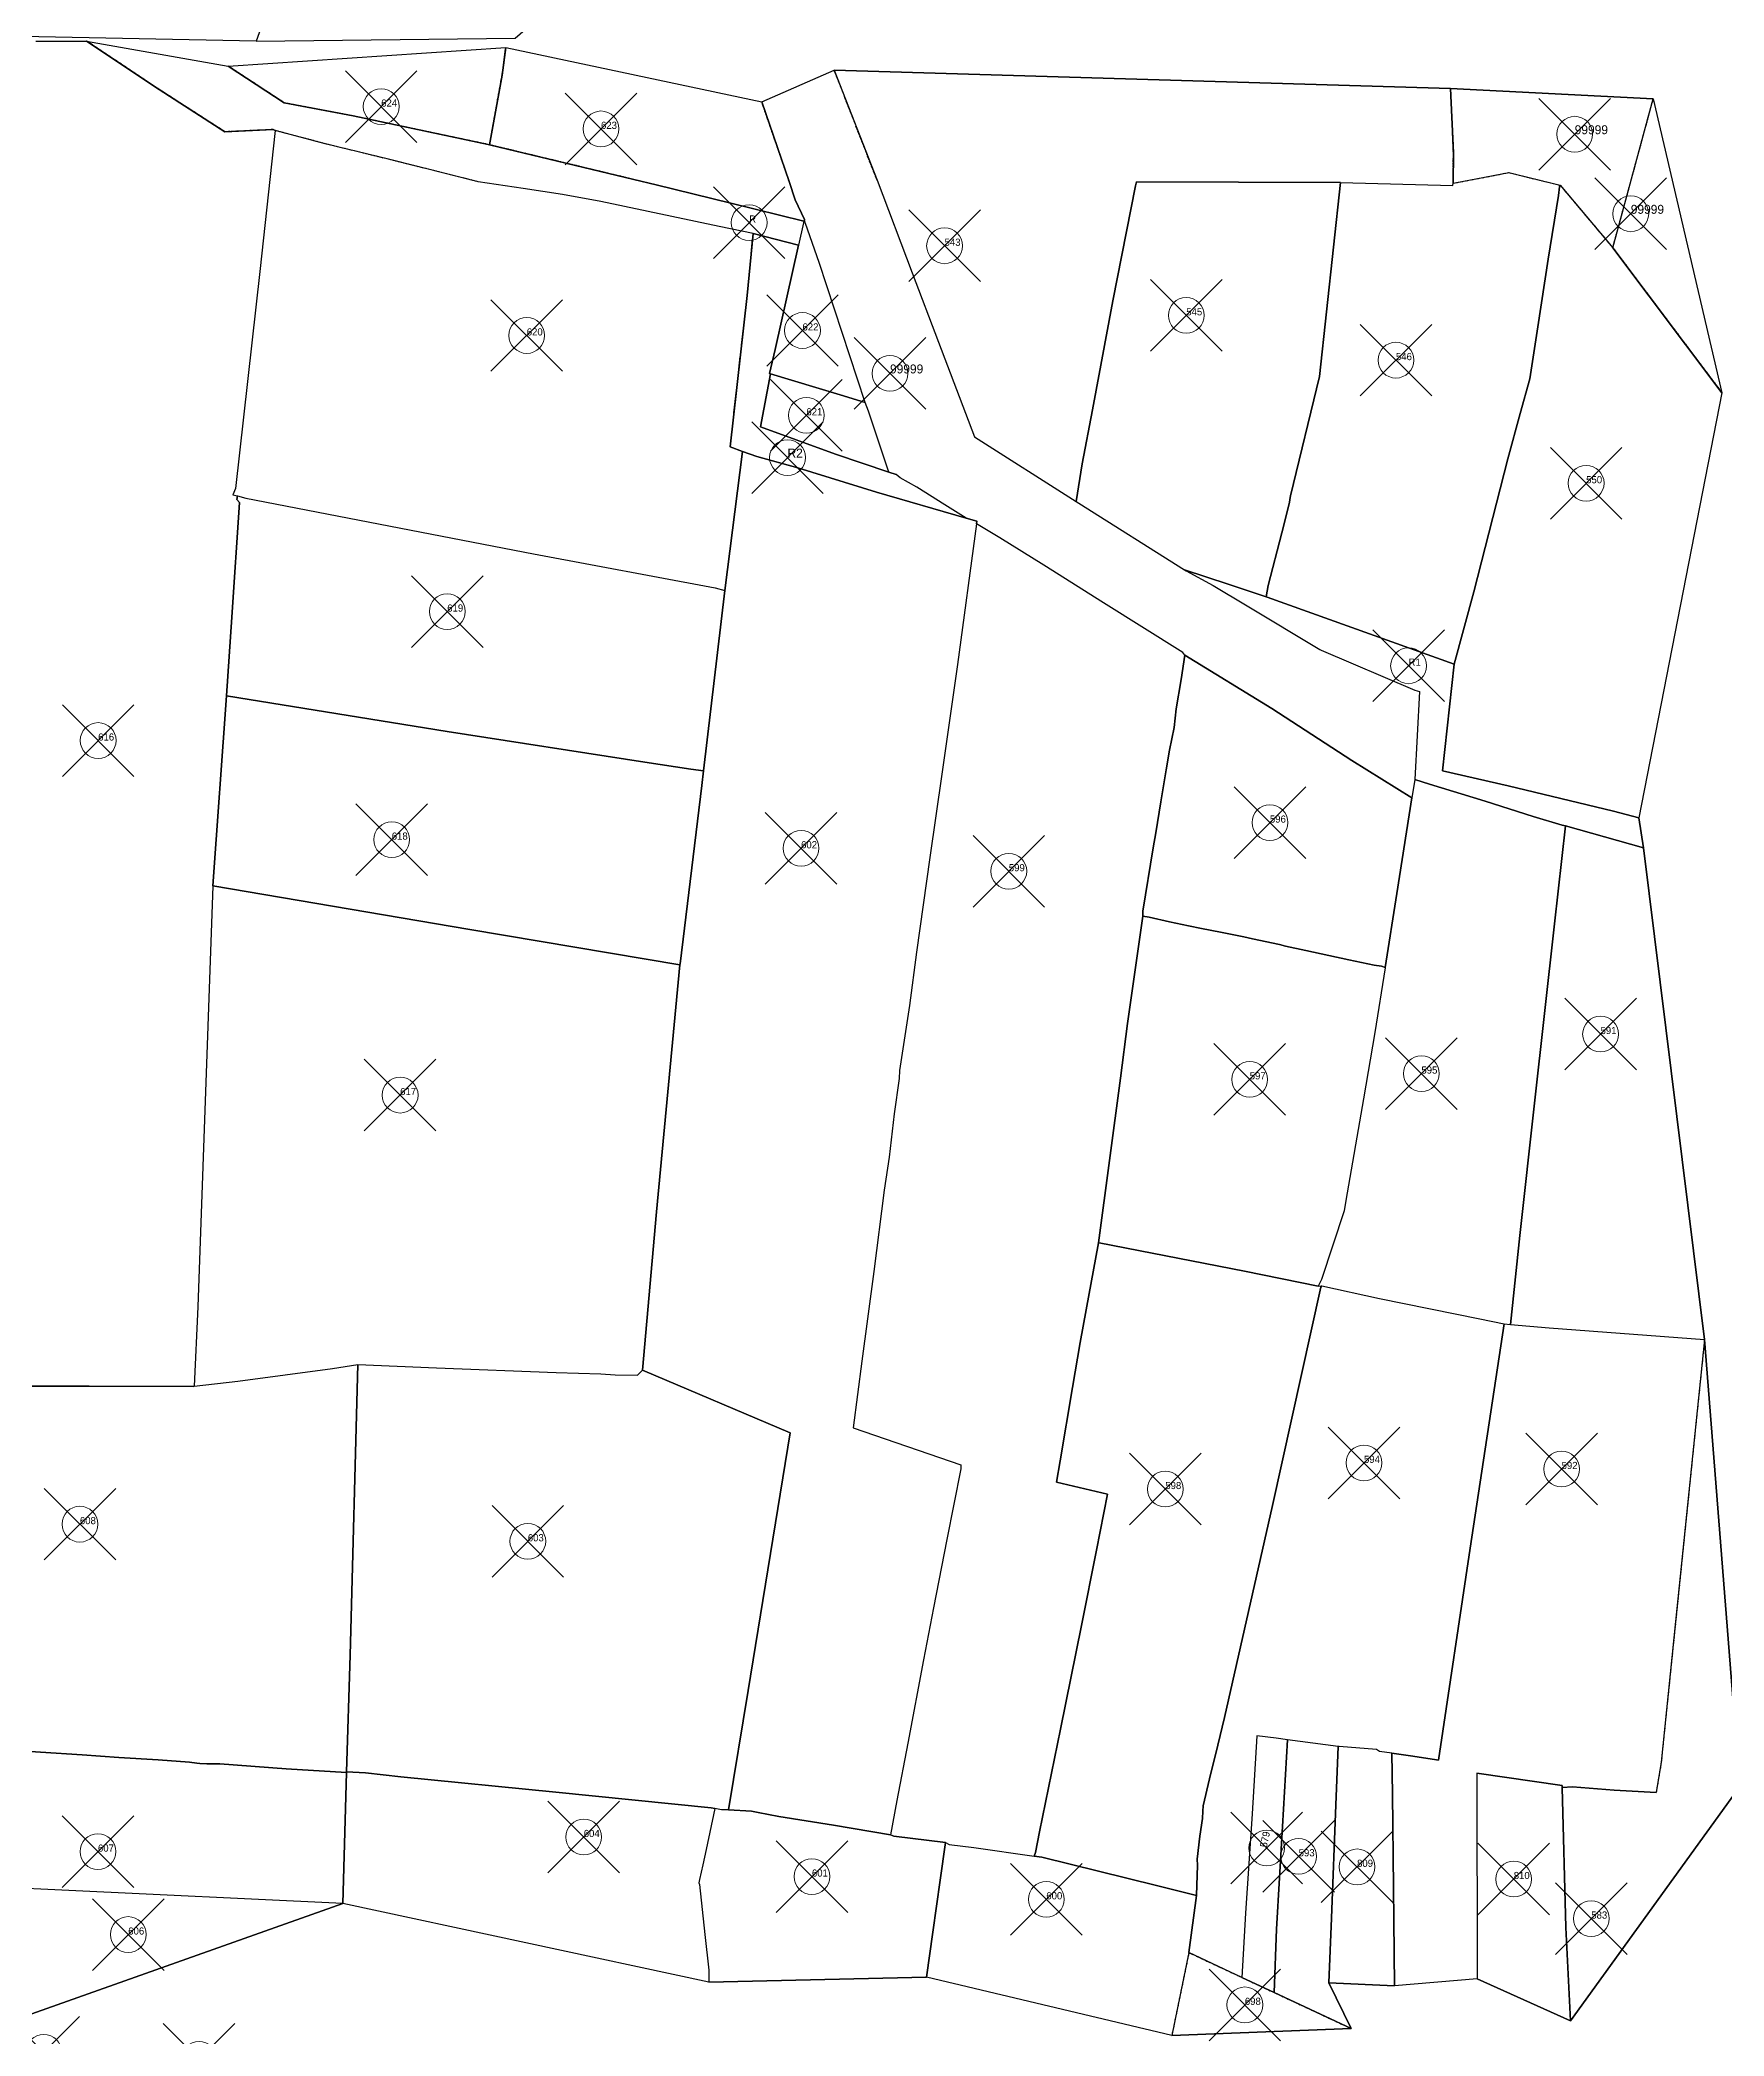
# Model space of a CAD drawing. Header units: millimetres. Extents: x -5 to 3014, y -2191 to 0.
# Drawn here: x 289 to 759, y -1116 to -558 of the extents above; entities that cross this region are included whole.
import ezdxf

# ---------------------------------------------------------------- set-up
doc = ezdxf.new("R2010")
doc.units = ezdxf.units.MM
doc.header["$PDMODE"] = 35
doc.header["$PDSIZE"] = 10
doc.linetypes.add('DASHED', pattern=[0.75, 0.5, -0.25])
doc.linetypes.add('DASHED2', pattern=[9.525, 6.35, -3.175])
doc.layers.add('Poly_Survey_Bndry', color=250, linetype='Continuous', lineweight=30)
doc.layers.add('Text_Survey_No', color=250, linetype='Continuous', lineweight=0)
doc.styles.get("Standard").update_dxf_attribs({"font": 'SakalBharati.ttf'})

msp = doc.modelspace()

# ---------------------------------------------------------------- linework, layer by layer
at = {"layer": 'Poly_Survey_Bndry'}
for points in [[(349.03, -558.77), (283.66, -557.47), (284.52, -543.5), (285.44, -528.6), (287.57, -494.11), (311.63, -509.4), (328.45, -520.05), (339.11, -526.74), (347.26, -526.88), (353.29, -526.74), (351.15, -541.54), (350.37, -548.11), (350.66, -548.3), (350.66, -551.56), (350.66, -554.17)], [(353.29, -526.74), (351.15, -541.54), (350.37, -548.11), (350.66, -548.3), (350.66, -551.56), (350.66, -554.17), (349.03, -558.77), (421.41, -558), (434.77, -546.24), (413.6, -542.42), (408.24, -541.54), (391.64, -536.92), (375.81, -532.71)], [(502.03, -609.06), (501.9, -609.54), (500.48, -615.79), (487.84, -612.53), (478.31, -610.55), (445.34, -603.56), (434.63, -601.62), (423.59, -599.93), (411.01, -598.06), (385.99, -591.81), (368.67, -587.56), (354.31, -583.76), (353.75, -583.5), (340.27, -584.13), (321.96, -572.35), (301.64, -558.77), (341.16, -565.77), (356.8, -576.01), (376.13, -579.7), (413.86, -587.67), (414.22, -587.75), (454.51, -597.44), (460.77, -598.93), (481.59, -604.04)], [(414.22, -587.75), (413.86, -587.67), (376.13, -579.7), (356.8, -576.01), (341.16, -565.77), (418.76, -560.54), (417.71, -568.29)], [(497.92, -598.01), (499.6, -603.09), (502.16, -608.59), (502.03, -609.06), (481.59, -604.04), (460.77, -598.93), (454.51, -597.44), (414.22, -587.75), (417.71, -568.29), (418.76, -560.54), (490.23, -575.74)], [(497.92, -598.01), (490.23, -575.74), (510.51, -566.91), (522.45, -597.67), (532.28, -623.54), (539.61, -642.87), (549.67, -669.37), (578.08, -687.41), (578.79, -687.87), (608.35, -706.47), (608.82, -706.77), (616.38, -710.9), (625.83, -716.61), (646.1, -728.73), (646.54, -728.92), (672.71, -740.14), (674, -740.51), (672.66, -765.1), (671.86, -770.23), (655.11, -759.8), (632.69, -745.29), (608.41, -730.33), (607.88, -729.62), (585.73, -715.69), (569.04, -705.25), (556.78, -697.61), (550.19, -693.64), (550.35, -692.9), (547.33, -692.03), (541.36, -688.35), (533.52, -683.45), (528.87, -680.8), (527.8, -679.9), (525.75, -679.19), (520.06, -662.17), (519.1, -659.75), (506.28, -620.61), (502.46, -609.73), (502.16, -608.59), (499.6, -603.09)], [(682.68, -572), (510.51, -566.91), (522.45, -597.67), (532.28, -623.54), (539.61, -642.87), (549.67, -669.37), (578.08, -687.41), (579.73, -676.85), (582.65, -661.83), (588.36, -631.39), (594.67, -599.25), (594.96, -598.09), (651.87, -598.25), (683.33, -599.11), (683.34, -598.5), (683.45, -589.98)], [(739.28, -574.92), (682.68, -572), (683.45, -589.98), (683.34, -598.5), (698.91, -595.52), (713.26, -599.05), (727.97, -616.53)], [(727.97, -616.53), (739.28, -574.92), (758.44, -657.04)], [(487.84, -612.53), (478.31, -610.55), (445.34, -603.56), (434.63, -601.62), (423.59, -599.93), (411.01, -598.06), (385.99, -591.81), (368.67, -587.56), (354.31, -583.76), (350.06, -623.16), (343.21, -683.77), (342.51, -685.54), (343.76, -685.88), (346.17, -686.53), (426.45, -702), (477.24, -711.54), (479.95, -712.29), (484.83, -673.48), (481.41, -672.11), (486.17, -629.87)], [(651.87, -598.25), (683.33, -599.11), (683.34, -598.5), (698.91, -595.52), (713.26, -599.05), (713.05, -599.54), (712.77, -601.93), (709.88, -619.67), (707.03, -638.66), (704.76, -653.12), (702.1, -662.79), (698.69, -675.5), (689.11, -712.64), (683.68, -732.85), (631.38, -714.16), (631.11, -714.07), (631.74, -710.92), (635.49, -696.15), (637.64, -687.68), (637.74, -686.84), (637.92, -685.86), (646, -652.51)], [(651.87, -598.25), (594.96, -598.09), (594.67, -599.25), (588.36, -631.39), (582.65, -661.83), (579.73, -676.85), (578.08, -687.41), (578.79, -687.87), (608.35, -706.47), (620.49, -710.54), (631.11, -714.07), (631.74, -710.92), (635.49, -696.15), (637.64, -687.68), (637.74, -686.84), (637.92, -685.86), (646, -652.51)], [(683.68, -732.85), (689.11, -712.64), (698.69, -675.5), (702.1, -662.79), (704.76, -653.12), (707.03, -638.66), (709.88, -619.67), (712.77, -601.93), (713.05, -599.54), (713.26, -599.05), (727.97, -616.53), (758.44, -657.04), (735.28, -775.83), (728.13, -773.94), (698.7, -766.86), (680.36, -762.7)], [(527.8, -679.9), (525.75, -679.19), (510.86, -674.19), (489.89, -666.53), (492.66, -651.71), (492.44, -651.64), (494.01, -644.93), (500.48, -615.79), (487.84, -612.53), (486.17, -629.87), (481.41, -672.11), (484.83, -673.48), (488.87, -674.82), (500.36, -678.03), (522.3, -684.82), (547.33, -692.03), (541.36, -688.35), (533.52, -683.45), (528.87, -680.8)], [(519.1, -659.75), (506.28, -620.61), (502.46, -609.73), (502.16, -608.59), (502.03, -609.06), (501.9, -609.54), (500.48, -615.79), (494.01, -644.93), (492.44, -651.64), (492.66, -651.71), (512.17, -657.6)], [(492.66, -651.71), (489.89, -666.53), (510.86, -674.19), (525.75, -679.19), (520.06, -662.17), (519.1, -659.75), (512.17, -657.6)], [(550.19, -693.64), (544.89, -732.92), (540.56, -763.63), (537.16, -786.87), (533.46, -813.31), (531.47, -828.2), (528.76, -846.36), (528.61, -848.63), (527.26, -858.5), (525.8, -870.6), (524.48, -879.85), (521.57, -902.59), (518.21, -927.64), (515.75, -946.2), (545.85, -956.59), (545.9, -957.65), (541.91, -977.44), (538.18, -996.54), (535.44, -1011.1), (531.01, -1034.31), (528.01, -1050.38), (526.23, -1059.96), (510.25, -1057.24), (495.01, -1054.81), (489.27, -1053.72), (487.4, -1053.35), (480.96, -1052.96), (486.46, -1019.62), (498.21, -947.63), (456.96, -930.11), (460.81, -885.93), (467.38, -816.89), (467.41, -816.6), (473.51, -766.74), (474, -762.64), (479.95, -712.29), (484.83, -673.48), (488.87, -674.82), (500.36, -678.03), (522.3, -684.82), (547.33, -692.03), (550.35, -692.9)], [(340.77, -741.76), (342.26, -719.74), (344.32, -687.69), (343.61, -686.9), (343.76, -685.88), (346.17, -686.53), (426.45, -702), (477.24, -711.54), (479.95, -712.29), (474, -762.64), (470.45, -762.22), (457.54, -760.21), (402.37, -751.64)], [(583.79, -980.38), (586.85, -964.76), (572.59, -961.37), (573.6, -955.42), (577.06, -934.98), (579.21, -922.42), (580.88, -913.26), (584.29, -894.51), (590.45, -848.53), (592.43, -833.28), (596.74, -803.3), (596.7, -801.91), (599.59, -784.18), (600.31, -779.98), (601.76, -771.29), (603.22, -762.39), (604.16, -756.87), (605.41, -750.6), (606.03, -745.32), (607.38, -737.17), (608.41, -730.33), (607.88, -729.62), (585.73, -715.69), (569.04, -705.25), (556.78, -697.61), (550.19, -693.64), (544.89, -732.92), (540.56, -763.63), (537.16, -786.87), (533.46, -813.31), (531.47, -828.2), (528.76, -846.36), (528.61, -848.63), (527.26, -858.5), (525.8, -870.6), (524.48, -879.85), (521.57, -902.59), (518.21, -927.64), (515.75, -946.2), (545.85, -956.59), (545.9, -957.65), (541.91, -977.44), (538.18, -996.54), (535.44, -1011.1), (531.01, -1034.31), (528.01, -1050.38), (526.23, -1059.96), (527.13, -1060.36), (541.54, -1062.13), (542.6, -1062.62), (549.47, -1063.48), (566.32, -1065.89), (566.67, -1064.93), (567.87, -1059.12), (573.69, -1030.39), (579.55, -1001.48)], [(736.52, -784.16), (735.28, -775.83), (728.13, -773.94), (698.7, -766.86), (680.36, -762.7), (683.68, -732.85), (631.38, -714.16), (631.11, -714.07), (620.49, -710.54), (608.35, -706.47), (608.82, -706.77), (616.38, -710.9), (625.83, -716.61), (646.1, -728.73), (646.54, -728.92), (672.71, -740.14), (674, -740.51), (672.66, -765.1), (676.75, -766.36), (692.34, -771.15), (705.74, -775.4), (713.83, -777.82), (714.78, -778.06)], [(608.41, -730.33), (607.38, -737.17), (606.03, -745.32), (605.41, -750.6), (604.16, -756.87), (603.22, -762.39), (601.76, -771.29), (600.31, -779.98), (599.59, -784.18), (596.7, -801.91), (596.74, -803.3), (598.45, -803.54), (604.14, -804.82), (609.49, -805.97), (613.11, -806.71), (618.43, -807.75), (624.88, -809.08), (627.29, -809.64), (634.91, -811.21), (636.53, -811.63), (642.21, -812.83), (648.64, -814.23), (654.21, -815.43), (661.33, -816.97), (663.34, -817.29), (664.4, -817.63), (667.65, -796.97), (671.86, -770.23), (655.11, -759.8), (632.69, -745.29)], [(336.91, -794.83), (340.77, -741.76), (402.37, -751.64), (457.54, -760.21), (470.45, -762.22), (474, -762.64), (473.51, -766.74), (467.41, -816.6), (467.38, -816.89), (408.68, -807.02)], [(672.66, -765.1), (671.86, -770.23), (667.65, -796.97), (664.4, -817.63), (664.38, -817.75), (661.48, -835.81), (658.29, -854.29), (653.39, -882.74), (652.91, -885.64), (646.6, -904.81), (645.7, -906.64), (646.66, -906.56), (662.78, -910.13), (690.83, -915.75), (697.62, -917.19), (699.42, -917.36), (701.96, -892.53), (706.12, -855.53), (711.66, -805.38), (714.78, -778.06), (713.83, -777.82), (705.74, -775.4), (692.34, -771.15), (676.75, -766.36)], [(753.6, -921.54), (736.52, -784.16), (714.78, -778.06), (711.66, -805.38), (706.12, -855.53), (701.96, -892.53), (699.42, -917.36), (710.22, -918.34)], [(467.38, -816.89), (408.68, -807.02), (336.91, -794.83), (332.69, -912.43), (331.68, -934.63), (343.88, -933.16), (370.34, -929.67), (377.46, -928.54), (399.43, -929.49), (432.86, -930.74), (445.25, -931.16), (449.28, -931.46), (455.5, -931.55), (456.96, -930.11), (460.81, -885.93)], [(596.74, -803.3), (598.45, -803.54), (604.14, -804.82), (609.49, -805.97), (613.11, -806.71), (618.43, -807.75), (624.88, -809.08), (627.29, -809.64), (634.91, -811.21), (636.53, -811.63), (642.21, -812.83), (648.64, -814.23), (654.21, -815.43), (661.33, -816.97), (663.34, -817.29), (664.4, -817.63), (664.38, -817.75), (661.48, -835.81), (658.29, -854.29), (653.39, -882.74), (652.91, -885.64), (646.6, -904.81), (645.7, -906.64), (625.06, -902.49), (584.49, -894.55), (584.29, -894.51), (590.45, -848.53), (592.43, -833.28)], [(645.7, -906.64), (646.66, -906.56), (646.45, -906.93), (632.91, -967.97), (619.48, -1027.14), (617.62, -1034.86), (615.31, -1044.3), (613.53, -1051.83), (613.5, -1053.37), (613.37, -1055.43), (612.65, -1060.3), (611.9, -1066.75), (611.98, -1068.38), (611.66, -1076.89), (600.52, -1074.12), (584.32, -1070.14), (568.46, -1066.19), (566.32, -1065.89), (566.67, -1064.93), (567.87, -1059.12), (573.69, -1030.39), (579.55, -1001.48), (583.79, -980.38), (586.85, -964.76), (572.59, -961.37), (573.6, -955.42), (577.06, -934.98), (579.21, -922.42), (580.88, -913.26), (584.29, -894.51), (584.49, -894.55), (625.06, -902.49)], [(609.56, -1092.86), (611.66, -1076.89), (611.98, -1068.38), (611.9, -1066.75), (612.65, -1060.3), (613.37, -1055.43), (613.5, -1053.37), (613.53, -1051.83), (615.31, -1044.3), (617.62, -1034.86), (619.48, -1027.14), (632.91, -967.97), (646.45, -906.93), (646.66, -906.56), (662.78, -910.13), (690.83, -915.75), (697.62, -917.19), (688.14, -979.82), (679.29, -1039.09), (678.21, -1038.87), (671.5, -1037.85), (666.27, -1037.14), (662.84, -1036.67), (661.98, -1036.14), (651.54, -1035.3), (651.27, -1035.26), (637.13, -1033.38), (633.98, -1032.97), (628.51, -1032.32), (627.28, -1054.06), (625.39, -1081.88), (624.36, -1099.78)], [(753.6, -921.54), (745.53, -1000.34), (741.5, -1039.62), (740.08, -1048.11), (728.34, -1047.47), (716.75, -1046.53), (713.84, -1046.73), (713.82, -1046.15), (689.95, -1042.68), (690.04, -1100.14), (666.99, -1102.1), (666.73, -1074.65), (666.43, -1048.63), (666.27, -1037.14), (671.5, -1037.85), (678.21, -1038.87), (679.29, -1039.09), (688.14, -979.82), (697.62, -917.19), (699.42, -917.36), (710.22, -918.34)], [(716.14, -1111.9), (763.46, -1046.43), (753.6, -921.54), (745.53, -1000.34), (741.5, -1039.62), (740.08, -1048.11), (728.34, -1047.47), (716.75, -1046.53), (713.84, -1046.73), (714.89, -1085.87)], [(456.96, -930.11), (498.21, -947.63), (486.46, -1019.62), (480.96, -1052.96), (478.99, -1052.93), (477.18, -1052.58), (476.13, -1052.38), (432.74, -1048.01), (389.47, -1043.7), (379.58, -1042.64), (374.29, -1042.39), (375.25, -1009.73), (377.46, -928.54), (399.43, -929.49), (432.86, -930.74), (445.25, -931.16), (449.28, -931.46), (455.5, -931.55)], [(255.51, -1034.56), (256.01, -1034.61), (264.68, -1035.25), (277.42, -1036.11), (288.74, -1036.82), (300.43, -1037.61), (310.63, -1038.31), (321.64, -1038.98), (330.39, -1039.64), (332.48, -1039.92), (333.32, -1039.99), (335.21, -1040.09), (338.91, -1040.15), (357.38, -1041.5), (374.29, -1042.5), (373.19, -1079.09), (294.73, -1075.38), (263.17, -1073.9), (262.02, -1073.67), (259.37, -1073.57), (258.11, -1067.18), (253.66, -1044.51), (251.63, -1034.2)], [(633.42, -1104.02), (634.03, -1086.33), (635.71, -1057.65), (637.13, -1033.38), (633.98, -1032.97), (628.51, -1032.32), (627.28, -1054.06), (625.39, -1081.88), (624.36, -1099.78)], [(654.87, -1114.05), (648.65, -1101.28), (649.39, -1083.19), (650.62, -1051.52), (651.27, -1035.26), (637.13, -1033.38), (635.71, -1057.65), (634.03, -1086.33), (633.42, -1104.02)], [(648.65, -1101.28), (666.99, -1102.1), (666.73, -1074.65), (666.43, -1048.63), (666.27, -1037.14), (662.84, -1036.67), (661.98, -1036.14), (651.54, -1035.3), (651.27, -1035.26), (650.62, -1051.52), (649.39, -1083.19)], [(477.18, -1052.58), (474.69, -1064.05), (473.78, -1068.29), (472.9, -1072.43), (472.63, -1073.35), (472.83, -1073.84), (474.39, -1087.83), (475.49, -1097.72), (475.44, -1101.12), (373.19, -1079.09), (374.29, -1042.5), (374.29, -1042.39), (379.58, -1042.64), (389.47, -1043.7), (432.74, -1048.01), (476.13, -1052.38)], [(690.04, -1100.14), (716.14, -1111.9), (714.89, -1085.87), (713.84, -1046.73), (713.82, -1046.15), (689.95, -1042.68)], [(475.44, -1101.12), (536.24, -1099.74), (538.02, -1087.1), (540.06, -1072.66), (541.54, -1062.13), (527.13, -1060.36), (526.23, -1059.96), (510.25, -1057.24), (495.01, -1054.81), (489.27, -1053.72), (487.4, -1053.35), (480.96, -1052.96), (478.99, -1052.93), (477.18, -1052.58), (474.69, -1064.05), (473.78, -1068.29), (472.9, -1072.43), (472.63, -1073.35), (472.83, -1073.84), (474.39, -1087.83), (475.49, -1097.72)], [(609.56, -1092.86), (604.79, -1115.98), (536.24, -1099.74), (538.02, -1087.1), (540.06, -1072.66), (541.54, -1062.13), (542.6, -1062.62), (549.47, -1063.48), (566.32, -1065.89), (568.46, -1066.19), (584.32, -1070.14), (600.52, -1074.12), (611.66, -1076.89)], [(267.18, -1099.1), (268.64, -1116.18), (373.19, -1079.09), (294.73, -1075.38), (263.17, -1073.9), (262.02, -1073.67), (259.37, -1073.57), (260.21, -1077.85), (260.69, -1080.3), (260.82, -1080.97), (261.36, -1081.94), (263.68, -1088.81)], [(604.79, -1115.98), (654.87, -1114.05), (633.42, -1104.02), (624.36, -1099.78), (609.56, -1092.86)]]:
    msp.add_lwpolyline(points, close=True, dxfattribs=at)
for points in [[(287.44, -558.81), (301.64, -558.77), (321.96, -572.35), (340.27, -584.13), (353.75, -583.5), (354.31, -583.76), (350.06, -623.16), (343.21, -683.77), (342.51, -685.54), (343.76, -685.88), (343.61, -686.9), (344.32, -687.69), (342.26, -719.74), (340.77, -741.76), (336.91, -794.83), (332.69, -912.43), (331.68, -934.63), (331.48, -934.65), (302.39, -934.59), (270.32, -934.55)], [(287.44, -558.81), (301.64, -558.77)], [(301.64, -558.77), (341.16, -565.77)], [(341.16, -565.77), (418.76, -560.54)], [(418.76, -560.54), (490.23, -575.74)], [(490.23, -575.74), (510.51, -566.91)], [(510.51, -566.91), (682.68, -572)], [(682.68, -572), (739.28, -574.92)], [(739.28, -574.92), (758.44, -657.04)], [(354.31, -583.76), (350.06, -623.16), (343.21, -683.77), (342.51, -685.54), (343.76, -685.88)], [(487.84, -612.53), (478.31, -610.55), (445.34, -603.56), (434.63, -601.62), (423.59, -599.93), (411.01, -598.06)], [(502.03, -609.06), (481.59, -604.04), (460.77, -598.93), (454.51, -597.44)], [(502.16, -608.59), (499.6, -603.09), (497.92, -598.01)], [(522.45, -597.67), (532.28, -623.54), (539.61, -642.87), (549.67, -669.37), (578.08, -687.41)], [(594.67, -599.25), (588.36, -631.39), (582.65, -661.83), (579.73, -676.85), (578.08, -687.41)], [(594.67, -599.25), (594.96, -598.09), (651.87, -598.25)], [(651.87, -598.25), (646, -652.51), (637.92, -685.86), (637.74, -686.84), (637.64, -687.68), (635.49, -696.15), (631.74, -710.92), (631.11, -714.07)], [(651.87, -598.25), (683.33, -599.11)], [(683.68, -732.85), (689.11, -712.64), (698.69, -675.5), (702.1, -662.79), (704.76, -653.12), (707.03, -638.66), (709.88, -619.67), (712.77, -601.93), (713.05, -599.54)], [(487.84, -612.53), (500.48, -615.79)], [(502.03, -609.06), (501.9, -609.54), (500.48, -615.79)], [(502.16, -608.59), (502.03, -609.06)], [(519.1, -659.75), (506.28, -620.61), (502.46, -609.73), (502.16, -608.59)], [(500.48, -615.79), (494.01, -644.93), (492.44, -651.64), (492.66, -651.71)], [(492.66, -651.71), (489.89, -666.53), (510.86, -674.19), (525.75, -679.19)], [(492.66, -651.71), (512.17, -657.6), (519.1, -659.75)], [(758.44, -657.04), (735.28, -775.83)], [(525.75, -679.19), (520.06, -662.17), (519.1, -659.75)], [(484.83, -673.48), (479.95, -712.29)], [(547.33, -692.03), (522.3, -684.82), (500.36, -678.03), (488.87, -674.82), (484.83, -673.48)], [(525.75, -679.19), (527.8, -679.9)], [(547.33, -692.03), (541.36, -688.35), (533.52, -683.45), (528.87, -680.8), (527.8, -679.9)], [(343.76, -685.88), (343.61, -686.9), (344.32, -687.69), (342.26, -719.74), (340.77, -741.76)], [(343.76, -685.88), (346.17, -686.53), (426.45, -702), (477.24, -711.54), (479.95, -712.29)], [(578.08, -687.41), (578.79, -687.87), (608.35, -706.47)], [(550.19, -693.64), (544.89, -732.92), (540.56, -763.63), (537.16, -786.87), (533.46, -813.31), (531.47, -828.2), (528.76, -846.36), (528.61, -848.63), (527.26, -858.5), (525.8, -870.6), (524.48, -879.85), (521.57, -902.59), (518.21, -927.64), (515.75, -946.2), (545.85, -956.59), (545.9, -957.65), (541.91, -977.44), (538.18, -996.54), (535.44, -1011.1), (531.01, -1034.31), (528.01, -1050.38), (526.23, -1059.96)], [(550.35, -692.9), (547.33, -692.03)], [(550.19, -693.64), (550.35, -692.9)], [(608.41, -730.33), (607.88, -729.62), (585.73, -715.69), (569.04, -705.25), (556.78, -697.61), (550.19, -693.64)], [(608.35, -706.47), (620.49, -710.54), (631.11, -714.07)], [(608.35, -706.47), (608.82, -706.77), (616.38, -710.9), (625.83, -716.61), (646.1, -728.73), (646.54, -728.92)], [(479.95, -712.29), (474, -762.64)], [(631.11, -714.07), (631.38, -714.16), (683.68, -732.85)], [(596.74, -803.3), (596.7, -801.91), (599.59, -784.18), (600.31, -779.98), (601.76, -771.29), (603.22, -762.39), (604.16, -756.87), (605.41, -750.6), (606.03, -745.32), (607.38, -737.17), (608.41, -730.33)], [(608.41, -730.33), (632.69, -745.29), (655.11, -759.8), (671.86, -770.23)], [(646.54, -728.92), (672.71, -740.14), (674, -740.51), (672.66, -765.1)], [(683.68, -732.85), (680.36, -762.7), (698.7, -766.86), (728.13, -773.94), (735.28, -775.83)], [(340.77, -741.76), (336.91, -794.83)], [(340.77, -741.76), (402.37, -751.64), (457.54, -760.21), (470.45, -762.22), (474, -762.64)], [(474, -762.64), (473.51, -766.74), (467.41, -816.6), (467.38, -816.89)], [(672.66, -765.1), (671.86, -770.23)], [(714.78, -778.06), (713.83, -777.82), (705.74, -775.4), (692.34, -771.15), (676.75, -766.36), (672.66, -765.1)], [(671.86, -770.23), (667.65, -796.97), (664.4, -817.63)], [(699.42, -917.36), (701.96, -892.53), (706.12, -855.53), (711.66, -805.38), (714.78, -778.06)], [(714.78, -778.06), (736.52, -784.16)], [(735.28, -775.83), (736.52, -784.16)], [(736.52, -784.16), (753.6, -921.54)], [(336.91, -794.83), (332.69, -912.43), (331.68, -934.63)], [(336.91, -794.83), (408.68, -807.02), (467.38, -816.89)], [(596.74, -803.3), (592.43, -833.28), (590.45, -848.53), (584.29, -894.51)], [(664.4, -817.63), (663.34, -817.29), (661.33, -816.97), (654.21, -815.43), (648.64, -814.23), (642.21, -812.83), (636.53, -811.63), (634.91, -811.21), (627.29, -809.64), (624.88, -809.08), (618.43, -807.75), (613.11, -806.71), (609.49, -805.97), (604.14, -804.82), (598.45, -803.54), (596.74, -803.3)], [(467.38, -816.89), (460.81, -885.93), (456.96, -930.11)], [(664.4, -817.63), (664.38, -817.75), (661.48, -835.81), (658.29, -854.29), (653.39, -882.74), (652.91, -885.64), (646.6, -904.81), (645.7, -906.64)], [(584.29, -894.51), (580.88, -913.26), (579.21, -922.42), (577.06, -934.98), (573.6, -955.42), (572.59, -961.37), (586.85, -964.76), (583.79, -980.38)], [(625.06, -902.49), (584.49, -894.55), (584.29, -894.51)], [(645.7, -906.64), (625.06, -902.49)], [(611.66, -1076.89), (611.98, -1068.38), (611.9, -1066.75), (612.65, -1060.3), (613.37, -1055.43), (613.5, -1053.37), (613.53, -1051.83), (615.31, -1044.3), (617.62, -1034.86), (619.48, -1027.14), (632.91, -967.97), (646.45, -906.93), (646.66, -906.56)], [(645.7, -906.64), (646.66, -906.56)], [(646.66, -906.56), (662.78, -910.13), (690.83, -915.75), (697.62, -917.19)], [(697.62, -917.19), (688.14, -979.82), (679.29, -1039.09), (678.21, -1038.87), (671.5, -1037.85), (666.27, -1037.14)], [(697.62, -917.19), (699.42, -917.36)], [(699.42, -917.36), (710.22, -918.34), (753.6, -921.54)], [(753.6, -921.54), (763.46, -1046.43), (716.14, -1111.9)], [(270.32, -934.55), (302.39, -934.59), (331.48, -934.65), (331.68, -934.63), (343.88, -933.16), (370.34, -929.67), (377.46, -928.54), (375.25, -1009.73), (374.29, -1042.39), (374.29, -1042.5), (357.38, -1041.5), (338.91, -1040.15), (335.21, -1040.09), (333.32, -1039.99), (332.48, -1039.92), (330.39, -1039.64), (321.64, -1038.98), (310.63, -1038.31), (300.43, -1037.61), (288.74, -1036.82), (277.42, -1036.11)], [(331.68, -934.63), (343.88, -933.16), (370.34, -929.67), (377.46, -928.54)], [(377.46, -928.54), (375.25, -1009.73), (374.29, -1042.39)], [(377.46, -928.54), (399.43, -929.49), (432.86, -930.74), (445.25, -931.16), (449.28, -931.46), (455.5, -931.55), (456.96, -930.11)], [(456.96, -930.11), (498.21, -947.63), (486.46, -1019.62), (480.96, -1052.96)], [(269.88, -934.51), (270.32, -934.55), (302.39, -934.59), (331.48, -934.65), (331.68, -934.63)], [(583.79, -980.38), (579.55, -1001.48), (573.69, -1030.39), (567.87, -1059.12), (566.67, -1064.93), (566.32, -1065.89)], [(374.29, -1042.5), (357.38, -1041.5), (338.91, -1040.15), (335.21, -1040.09), (333.32, -1039.99), (332.48, -1039.92), (330.39, -1039.64), (321.64, -1038.98), (310.63, -1038.31), (300.43, -1037.61), (288.74, -1036.82), (277.42, -1036.11), (264.68, -1035.25), (256.01, -1034.61), (255.51, -1034.56)], [(637.13, -1033.38), (633.98, -1032.97), (628.51, -1032.32), (627.28, -1054.06), (625.39, -1081.88), (624.36, -1099.78)], [(637.13, -1033.38), (635.71, -1057.65), (634.03, -1086.33), (633.42, -1104.02)], [(651.27, -1035.26), (637.13, -1033.38)], [(651.27, -1035.26), (650.62, -1051.52), (649.39, -1083.19), (648.65, -1101.28)], [(666.27, -1037.14), (662.84, -1036.67), (661.98, -1036.14), (651.54, -1035.3), (651.27, -1035.26)], [(666.27, -1037.14), (666.43, -1048.63), (666.73, -1074.65), (666.99, -1102.1)], [(374.29, -1042.5), (373.19, -1079.09)], [(477.18, -1052.58), (476.13, -1052.38), (432.74, -1048.01), (389.47, -1043.7), (379.58, -1042.64), (374.29, -1042.39)], [(374.29, -1042.39), (374.29, -1042.5)], [(689.95, -1042.68), (690.04, -1100.14)], [(689.95, -1042.68), (713.82, -1046.15), (713.84, -1046.73)], [(713.84, -1046.73), (716.75, -1046.53), (728.34, -1047.47), (740.08, -1048.11)], [(713.84, -1046.73), (714.89, -1085.87), (716.14, -1111.9)], [(477.18, -1052.58), (474.69, -1064.05), (473.78, -1068.29), (472.9, -1072.43), (472.63, -1073.35), (472.83, -1073.84), (474.39, -1087.83), (475.49, -1097.72), (475.44, -1101.12)], [(480.96, -1052.96), (478.99, -1052.93), (477.18, -1052.58)], [(480.96, -1052.96), (487.4, -1053.35), (489.27, -1053.72), (495.01, -1054.81), (510.25, -1057.24), (526.23, -1059.96)], [(526.23, -1059.96), (527.13, -1060.36), (541.54, -1062.13)], [(541.54, -1062.13), (540.06, -1072.66), (538.02, -1087.1), (536.24, -1099.74)], [(541.54, -1062.13), (542.6, -1062.62), (549.47, -1063.48), (566.32, -1065.89)], [(566.32, -1065.89), (568.46, -1066.19), (584.32, -1070.14), (600.52, -1074.12), (611.66, -1076.89)], [(373.19, -1079.09), (294.73, -1075.38), (263.17, -1073.9), (262.02, -1073.67)], [(373.19, -1079.09), (268.64, -1116.18)], [(475.44, -1101.12), (373.19, -1079.09)], [(611.66, -1076.89), (609.56, -1092.86)], [(536.24, -1099.74), (475.44, -1101.12)], [(604.79, -1115.98), (536.24, -1099.74)], [(666.99, -1102.1), (648.65, -1101.28)], [(648.65, -1101.28), (654.87, -1114.05)], [(690.04, -1100.14), (666.99, -1102.1)], [(716.14, -1111.9), (690.04, -1100.14)], [(654.87, -1114.05), (604.79, -1115.98)]]:
    msp.add_lwpolyline(points, dxfattribs=at)
at = {"layer": 'Poly_Survey_Bndry', "linetype": 'DASHED'}
for points in [[(354.31, -583.76), (353.75, -583.5), (340.27, -584.13), (321.96, -572.35), (301.64, -558.77)], [(414.22, -587.75), (417.71, -568.29), (418.76, -560.54)], [(414.22, -587.75), (413.86, -587.67), (376.13, -579.7), (356.8, -576.01), (341.16, -565.77)], [(522.45, -597.67), (510.51, -566.91)], [(683.34, -598.5), (683.45, -589.98), (682.68, -572)], [(497.92, -598.01), (490.23, -575.74)], [(727.97, -616.53), (739.28, -574.92)], [(411.01, -598.06), (385.99, -591.81), (368.67, -587.56), (354.31, -583.76)], [(454.51, -597.44), (414.22, -587.75)], [(683.34, -598.5), (698.91, -595.52), (713.26, -599.05)], [(683.33, -599.11), (683.34, -598.5)], [(713.26, -599.05), (713.05, -599.54)], [(713.26, -599.05), (727.97, -616.53)], [(727.97, -616.53), (758.44, -657.04)], [(753.6, -921.54), (745.53, -1000.34), (741.5, -1039.62), (740.08, -1048.11)], [(609.56, -1092.86), (604.79, -1115.98)], [(609.56, -1092.86), (624.36, -1099.78)], [(624.36, -1099.78), (633.42, -1104.02)], [(633.42, -1104.02), (654.87, -1114.05)]]:
    msp.add_lwpolyline(points, dxfattribs=at)
at = {"layer": 'Poly_Survey_Bndry', "linetype": 'DASHED2'}
msp.add_lwpolyline([(484.83, -673.48), (481.41, -672.11), (486.17, -629.87), (487.84, -612.53)], dxfattribs=at)
at = {"layer": 'Text_Survey_No'}
for p in [(383.94, -577.08), (445.34, -583.31), (717.33, -584.8), (486.73, -609.5), (733, -607.03), (541.31, -615.97), (501.62, -639.64), (608.82, -635.41), (424.6, -641.03), (667.4, -647.93), (526.06, -651.63), (502.71, -663.34), (497.44, -675.15), (720.53, -682.32), (402.39, -718.18), (670.92, -733.32), (304.88, -754.21), (632.19, -777.14), (386.89, -781.9), (501.23, -784.31), (559.26, -790.73), (724.55, -836.22), (626.55, -848.88), (674.51, -847.27), (389.23, -853.27), (658.47, -956.03), (713.67, -957.75), (602.97, -963.35), (299.78, -973.15), (424.9, -977.94), (440.52, -1060.56), (631.31, -1063.62), (304.82, -1064.64), (640.22, -1065.96), (656.54, -1068.9), (504.26, -1071.61), (700.3, -1072.31), (569.73, -1077.97), (721.96, -1083.36), (313.28, -1087.81), (625.19, -1107.46), (289.67, -1120.69), (333.05, -1122.7)]:
    msp.add_point(p, dxfattribs=at)

# ---------------------------------------------------------------- texts
at = {"layer": 'Text_Survey_No', "linetype": 'DASHED'}
for s, height, p in [('624', 2, (383.94, -577.08)), ('623', 2, (445.34, -583.31)), ('99999', 2.5, (717.33, -584.8)), ('R', 2, (486.73, -609.5)), ('99999', 2.5, (733, -607.03)), ('543', 2, (541.31, -615.97)), ('545', 2, (608.82, -635.41)), ('620', 2, (424.6, -641.03)), ('622', 2, (501.62, -639.64)), ('546', 2, (667.4, -647.93)), ('99999', 2.5, (526.06, -651.63)), ('621', 2, (502.71, -663.34)), ('R2', 2.5, (497.44, -675.15)), ('550', 2, (720.53, -682.32)), ('619', 2, (402.39, -718.18)), ('R1', 2, (670.92, -733.32)), ('616', 2, (304.88, -754.21)), ('596', 2, (632.19, -777.14)), ('618', 2, (386.89, -781.9)), ('602', 2, (501.23, -784.31)), ('599', 2, (559.26, -790.73)), ('591', 2, (724.55, -836.22)), ('597', 2, (626.55, -848.88)), ('595', 2, (674.51, -847.27)), ('617', 2, (389.23, -853.27)), ('594', 2, (658.47, -956.03)), ('592', 2, (713.67, -957.75)), ('598', 2, (602.97, -963.35)), ('608', 2, (299.78, -973.15)), ('603', 2, (424.9, -977.94)), ('604', 2, (440.52, -1060.56)), ('607', 2, (304.82, -1064.64)), ('593', 2, (640.22, -1065.96)), ('601', 2, (504.26, -1071.61)), ('809', 2, (656.54, -1068.9)), ('810', 2, (700.3, -1072.31)), ('600', 2, (569.73, -1077.97)), ('583', 2, (721.96, -1083.36)), ('606', 2, (313.28, -1087.81)), ('698', 2, (625.19, -1107.46))]:
    msp.add_text(s, height=height, dxfattribs=at).set_placement(p)
msp.add_text('579', height=2, rotation=77.7792, dxfattribs=at).set_placement((631.31, -1063.62))

doc.saveas('drawing.dxf')
